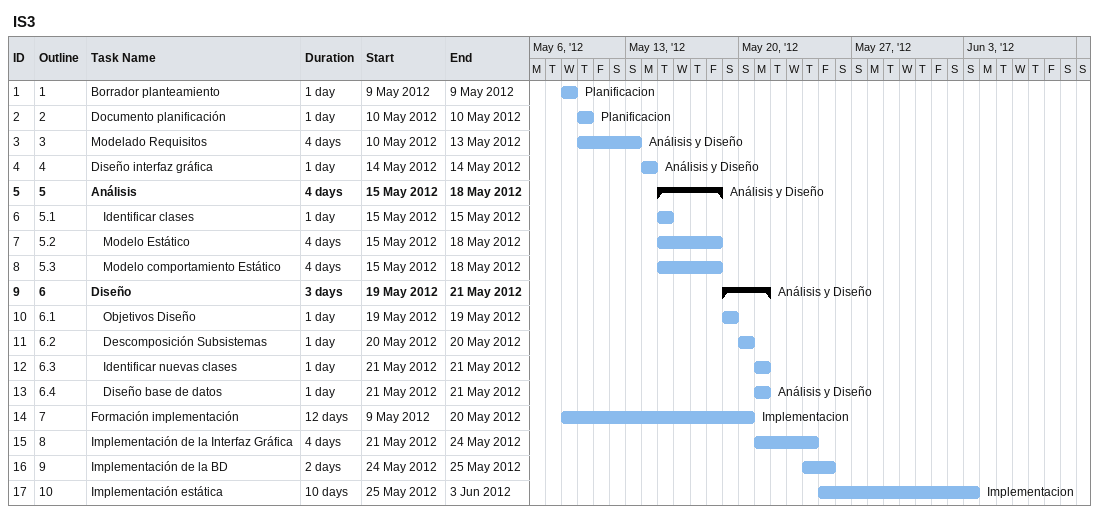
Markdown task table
IS3

| ID | WBS | Task | Duration | Start | Finish | Resources |
|---|---|---|---|---|---|---|
| 1 | 1 | Borrador planteamiento | 1d | 2012-05-09 | 2012-05-09 | Planificacion |
| 2 | 2 | Documento planificación | 1d | 2012-05-10 | 2012-05-10 | Planificacion |
| 3 | 3 | Modelado Requisitos | 4d | 2012-05-10 | 2012-05-13 | Análisis y Diseño |
| 4 | 4 | Diseño interfaz gráfica | 1d | 2012-05-14 | 2012-05-14 | Análisis y Diseño |
| 5 | 5 | **Análisis** | 4d | 2012-05-15 | 2012-05-18 | Análisis y Diseño |
| 6 | 5.1 | Identificar clases | 1d | 2012-05-15 | 2012-05-15 |  |
| 7 | 5.2 | Modelo Estático | 4d | 2012-05-15 | 2012-05-18 |  |
| 8 | 5.3 | Modelo comportamiento Estático | 4d | 2012-05-15 | 2012-05-18 |  |
| 9 | 6 | **Diseño** | 3d | 2012-05-19 | 2012-05-21 | Análisis y Diseño |
| 10 | 6.1 | Objetivos Diseño | 1d | 2012-05-19 | 2012-05-19 |  |
| 11 | 6.2 | Descomposición Subsistemas | 1d | 2012-05-20 | 2012-05-20 |  |
| 12 | 6.3 | Identificar nuevas clases | 1d | 2012-05-21 | 2012-05-21 |  |
| 13 | 6.4 | Diseño base de datos | 1d | 2012-05-21 | 2012-05-21 | Análisis y Diseño |
| 14 | 7 | Formación implementación | 12d | 2012-05-09 | 2012-05-20 | Implementacion |
| 15 | 8 | Implementación de la Interfaz Gráfica | 4d | 2012-05-21 | 2012-05-24 |  |
| 16 | 9 | Implementación de la BD | 2d | 2012-05-24 | 2012-05-25 |  |
| 17 | 10 | Implementación estática | 10d | 2012-05-25 | 2012-06-03 | Implementacion |
